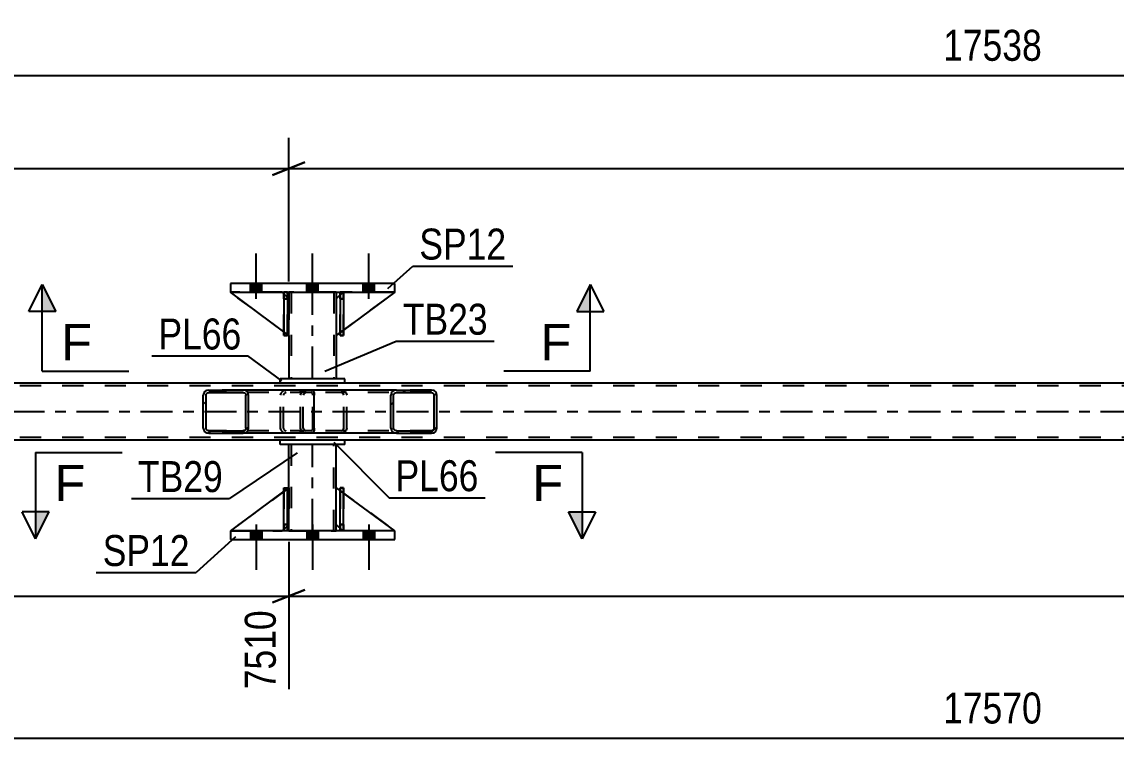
# Model space of a CAD drawing. Header units: millimetres. Extents: x 0 to 841, y 0 to 594.
# Drawn here: x 300.6 to 401.7, y 206.3 to 272.5 of the extents above; entities that cross this region are included whole.
import ezdxf

# ---------------------------------------------------------------- set-up
doc = ezdxf.new("R2010")
doc.units = ezdxf.units.MM
doc.linetypes.add('DXK_LINE_DOT2', pattern=[3.9198, 1.9599, -1.9599])
doc.linetypes.add('DXK_LINE_DOT3', pattern=[5.9187, 2.979, -0.9799, 0.9799, -0.9799])
doc.styles.add('Arial', font='ARIAL.TTF', dxfattribs={"height": 0.2})
doc.styles.add('Arial Narrow', font='ARIALN.TTF', dxfattribs={"height": 0.2})

# ---------------------------------------------------------------- blocks, each defined once
blk = doc.blocks.new('Part-247305070-4411 - 4372')
at = {"color": 7, "linetype": 'DXK_LINE_DOT2'}
for p, q in [((330.23, 247.52), (329.63, 246.92)), ((329.63, 243.52), (335.03, 247.52)), ((329.63, 246.92), (329.63, 243.52)), ((335.03, 247.52), (330.23, 247.52))]:
    blk.add_line(p, q, dxfattribs=at)
blk = doc.blocks.new('Part-247305070-4468 - 4372')
at = {"color": 7, "linetype": 'DXK_LINE_DOT2'}
for p, q in [((324.79, 246.92), (324.79, 247.52)), ((324.79, 247.52), (324.79, 247.52)), ((324.79, 247.52), (324.79, 243.52)), ((325.11, 247.52), (324.79, 247.52)), ((324.79, 243.52), (324.79, 246.92)), ((324.79, 246.92), (325.11, 246.92)), ((325.11, 246.92), (325.11, 247.52)), ((325.11, 243.52), (325.11, 247.52)), ((325.11, 246.92), (325.11, 243.52)), ((324.79, 243.52), (325.11, 243.52))]:
    blk.add_line(p, q, dxfattribs=at)
blk = doc.blocks.new('Part-247305070-4410 - 4372')
at = {"color": 2, "linetype": 'Continuous'}
for p, q in [((324.79, 243.85), (319.83, 247.52)), ((324.79, 247.37), (324.63, 247.52)), ((325.23, 246.92), (325.11, 247.05)), ((325.23, 246.92), (325.23, 246.92)), ((325.23, 243.52), (325.23, 246.92)), ((325.11, 243.61), (325.23, 243.52)), ((325.23, 243.52), (325.23, 243.52))]:
    blk.add_line(p, q, dxfattribs=at)
at = {"color": 7, "linetype": 'DXK_LINE_DOT2'}
for p, q in [((324.63, 247.52), (319.83, 247.52)), ((324.63, 247.52), (325.23, 246.92)), ((325.11, 247.05), (324.79, 247.37)), ((325.23, 246.92), (325.23, 243.52)), ((325.11, 243.61), (324.79, 243.85))]:
    blk.add_line(p, q, dxfattribs=at)
blk = doc.blocks.new('Part-247305070-4412 - 4372')
at = {"color": 2, "linetype": 'Continuous'}
for p, q in [((329.99, 247.27), (329.63, 246.92)), ((329.63, 246.92), (329.63, 243.52)), ((335.03, 247.52), (330.31, 244.02)), ((329.99, 243.78), (329.63, 243.52))]:
    blk.add_line(p, q, dxfattribs=at)
at = {"color": 7, "linetype": 'DXK_LINE_DOT2'}
for p, q in [((330.23, 247.52), (329.99, 247.27)), ((335.03, 247.52), (330.23, 247.52)), ((330.31, 244.02), (329.99, 243.78))]:
    blk.add_line(p, q, dxfattribs=at)
blk = doc.blocks.new('Part-247305070-4413 - 4372')
at = {"color": 7, "linetype": 'DXK_LINE_DOT2'}
for p, q in [((330.31, 229.44), (329.99, 229.44)), ((329.99, 226.04), (329.99, 229.44)), ((329.99, 229.44), (329.99, 225.44)), ((330.31, 229.44), (330.31, 226.04)), ((330.31, 225.44), (330.31, 229.44)), ((330.31, 226.04), (329.99, 226.04)), ((329.99, 225.44), (329.99, 226.04)), ((330.31, 226.04), (330.31, 225.44)), ((330.31, 225.44), (329.99, 225.44)), ((330.31, 225.44), (330.31, 225.44))]:
    blk.add_line(p, q, dxfattribs=at)
blk = doc.blocks.new('Part-247305070-4414 - 4372')
at = {"color": 7, "linetype": 'DXK_LINE_DOT2'}
for p, q in [((324.79, 229.44), (325.11, 229.44)), ((324.79, 226.04), (324.79, 229.44)), ((324.79, 229.44), (324.79, 225.44)), ((325.11, 229.44), (325.11, 226.04)), ((325.11, 225.44), (325.11, 229.35)), ((325.11, 226.04), (324.79, 226.04)), ((324.79, 225.44), (324.79, 226.04)), ((325.11, 226.04), (325.11, 225.44)), ((325.11, 225.44), (324.79, 225.44)), ((325.11, 225.44), (325.11, 225.44))]:
    blk.add_line(p, q, dxfattribs=at)
blk = doc.blocks.new('Part-247305070-4415 - 4372')
at = {"color": 2, "linetype": 'Continuous'}
for p, q in [((329.99, 225.44), (329.99, 229.44)), ((329.99, 229.44), (330.31, 229.44)), ((330.31, 225.44), (330.31, 229.44)), ((329.99, 225.44), (329.99, 225.44)), ((330.31, 225.44), (329.99, 225.44))]:
    blk.add_line(p, q, dxfattribs=at)
at = {"color": 7, "linetype": 'DXK_LINE_DOT2'}
for p, q in [((329.99, 229.44), (329.99, 226.04)), ((330.31, 226.04), (330.31, 229.44)), ((329.99, 226.04), (329.99, 225.44)), ((329.99, 226.04), (330.31, 226.04)), ((330.31, 225.44), (330.31, 226.04)), ((330.31, 225.44), (330.31, 225.44))]:
    blk.add_line(p, q, dxfattribs=at)
blk = doc.blocks.new('Part-247305070-4416 - 4372')
at = {"color": 2, "linetype": 'Continuous'}
for p, q in [((324.79, 225.44), (324.79, 229.44)), ((324.79, 229.44), (325.11, 229.44)), ((325.11, 225.44), (325.11, 229.44)), ((324.79, 225.44), (324.79, 225.44)), ((325.11, 225.44), (324.79, 225.44))]:
    blk.add_line(p, q, dxfattribs=at)
at = {"color": 7, "linetype": 'DXK_LINE_DOT2'}
for p, q in [((324.79, 229.44), (324.79, 226.04)), ((325.11, 226.04), (325.11, 229.44)), ((324.79, 226.04), (324.79, 225.44)), ((324.79, 226.04), (325.11, 226.04)), ((325.11, 225.44), (325.11, 226.04)), ((325.11, 225.44), (325.11, 225.44))]:
    blk.add_line(p, q, dxfattribs=at)
blk = doc.blocks.new('Part-247305070-4417 - 4372')
at = {"color": 7, "linetype": 'DXK_LINE_DOT2'}
for p, q in [((325.23, 229.44), (319.83, 225.44)), ((325.23, 226.04), (325.23, 229.44)), ((325.23, 229.44), (325.23, 226.04)), ((324.63, 225.44), (325.23, 226.04)), ((325.23, 226.04), (324.63, 225.44)), ((325.23, 226.04), (325.23, 226.04)), ((319.83, 225.44), (324.63, 225.44))]:
    blk.add_line(p, q, dxfattribs=at)
blk = doc.blocks.new('Part-247305070-4418 - 4372')
at = {"color": 2, "linetype": 'Continuous'}
for p, q in [((324.79, 229.11), (319.83, 225.44)), ((325.23, 229.44), (325.11, 229.35)), ((325.23, 226.04), (325.23, 229.44)), ((325.23, 226.04), (325.11, 225.91)), ((325.23, 226.04), (325.23, 226.04)), ((324.79, 225.59), (324.63, 225.44))]:
    blk.add_line(p, q, dxfattribs=at)
at = {"color": 7, "linetype": 'DXK_LINE_DOT2'}
for p, q in [((325.11, 229.35), (324.79, 229.11)), ((325.23, 226.04), (325.23, 229.44)), ((325.23, 226.04), (324.63, 225.44)), ((325.11, 225.91), (324.79, 225.59)), ((319.83, 225.44), (324.63, 225.44))]:
    blk.add_line(p, q, dxfattribs=at)
blk = doc.blocks.new('Part-247305070-4419 - 4372')
at = {"color": 7, "linetype": 'DXK_LINE_DOT2'}
for p, q in [((329.63, 226.04), (329.63, 229.44)), ((329.63, 229.44), (335.03, 225.44)), ((330.23, 225.44), (329.63, 226.04)), ((335.03, 225.44), (330.23, 225.44))]:
    blk.add_line(p, q, dxfattribs=at)
blk = doc.blocks.new('Part-247305070-4420 - 4372')
at = {"color": 2, "linetype": 'Continuous'}
for p, q in [((329.63, 226.04), (329.63, 229.44)), ((329.99, 229.18), (329.63, 229.44)), ((335.03, 225.44), (330.31, 228.94)), ((329.99, 225.69), (329.63, 226.04))]:
    blk.add_line(p, q, dxfattribs=at)
at = {"color": 7, "linetype": 'DXK_LINE_DOT2'}
for p, q in [((330.31, 228.94), (329.99, 229.18)), ((330.23, 225.44), (329.99, 225.69)), ((335.03, 225.44), (330.23, 225.44)), ((335.03, 225.44), (335.03, 225.44)), ((335.03, 225.44), (335.03, 225.44))]:
    blk.add_line(p, q, dxfattribs=at)
blk = doc.blocks.new('Part-247305070-4432 - 4372')
at = {"color": 2, "linetype": 'Continuous'}
for p, q in [((330.43, 239.52), (324.43, 239.52)), ((324.43, 239.12), (324.43, 239.52)), ((330.43, 239.12), (324.43, 239.12)), ((330.43, 239.12), (330.43, 239.52))]:
    blk.add_line(p, q, dxfattribs=at)
blk = doc.blocks.new('Part-247305070-4437 - 4372')
at = {"color": 2, "linetype": 'Continuous'}
for p, q in [((330.43, 233.84), (324.43, 233.84)), ((324.43, 233.44), (324.43, 233.84)), ((330.43, 233.44), (330.43, 233.84)), ((330.43, 233.44), (324.43, 233.44))]:
    blk.add_line(p, q, dxfattribs=at)
blk = doc.blocks.new('Part-247305070-4442 - 4372')
at = {"color": 2, "linetype": 'Continuous'}
for p, q in [((325.23, 229.44), (325.23, 233.44)), ((329.63, 229.44), (329.63, 233.44)), ((325.23, 225.44), (325.23, 226.04)), ((329.63, 225.44), (329.63, 226.04))]:
    blk.add_line(p, q, dxfattribs=at)
at = {"color": 7, "linetype": 'DXK_LINE_DOT2'}
for p, q in [((329.63, 233.44), (325.23, 233.44)), ((325.47, 233.44), (325.47, 225.44)), ((329.39, 225.44), (329.39, 233.44)), ((325.23, 226.04), (325.23, 229.44)), ((329.63, 226.04), (329.63, 229.44)), ((325.23, 225.44), (329.63, 225.44))]:
    blk.add_line(p, q, dxfattribs=at)
at = {"color": 7, "linetype": 'DXK_LINE_DOT3'}
blk.add_line((327.43, 225.44), (327.43, 233.44), dxfattribs=at)
blk = doc.blocks.new('Part-247305070-4447 - 4372')
at = {"color": 2, "linetype": 'Continuous'}
for p, q in [((335.03, 248.32), (319.83, 248.32)), ((319.83, 248.32), (319.83, 247.52)), ((335.03, 247.52), (335.03, 248.32)), ((319.83, 247.52), (335.03, 247.52))]:
    blk.add_line(p, q, dxfattribs=at)
blk = doc.blocks.new('Part-247305070-4466 - 4372')
at = {"color": 2, "linetype": 'Continuous'}
for p, q in [((319.83, 225.44), (319.83, 224.64)), ((335.03, 225.44), (319.83, 225.44)), ((335.03, 224.64), (335.03, 225.44)), ((319.83, 224.64), (335.03, 224.64))]:
    blk.add_line(p, q, dxfattribs=at)
blk = doc.blocks.new('Part-247305070-4467 - 4372')
at = {"color": 7, "linetype": 'DXK_LINE_DOT2'}
for p, q in [((329.99, 246.92), (329.99, 247.52)), ((329.99, 247.52), (329.99, 247.52)), ((329.99, 247.52), (329.99, 243.52)), ((330.31, 247.52), (329.99, 247.52)), ((329.99, 243.52), (329.99, 246.92)), ((329.99, 246.92), (330.31, 246.92)), ((330.31, 246.92), (330.31, 247.52)), ((330.31, 243.52), (330.31, 247.52)), ((330.31, 246.92), (330.31, 243.52)), ((329.99, 243.52), (330.31, 243.52))]:
    blk.add_line(p, q, dxfattribs=at)
blk = doc.blocks.new('Part-247305070-4469 - 4372')
at = {"color": 2, "linetype": 'Continuous'}
for p, q in [((330.31, 247.52), (329.99, 247.52)), ((329.99, 247.52), (329.99, 243.52)), ((330.31, 247.52), (330.31, 247.52)), ((330.31, 247.52), (330.31, 243.52)), ((330.31, 243.52), (329.99, 243.52))]:
    blk.add_line(p, q, dxfattribs=at)
at = {"color": 7, "linetype": 'DXK_LINE_DOT2'}
for p, q in [((329.99, 246.92), (329.99, 247.52)), ((330.31, 246.92), (329.99, 246.92)), ((329.99, 246.92), (329.99, 243.52)), ((330.31, 246.92), (330.31, 247.52)), ((330.31, 247.52), (330.31, 247.52)), ((330.31, 243.52), (330.31, 246.92))]:
    blk.add_line(p, q, dxfattribs=at)
blk = doc.blocks.new('Part-247305070-4470 - 4372')
at = {"color": 2, "linetype": 'Continuous'}
for p, q in [((325.11, 247.52), (324.79, 247.52)), ((324.79, 247.52), (324.79, 243.52)), ((325.11, 247.52), (325.11, 247.52)), ((325.11, 247.52), (325.11, 243.52)), ((325.11, 243.52), (324.79, 243.52))]:
    blk.add_line(p, q, dxfattribs=at)
at = {"color": 7, "linetype": 'DXK_LINE_DOT2'}
for p, q in [((324.79, 246.92), (324.79, 247.52)), ((325.11, 246.92), (324.79, 246.92)), ((324.79, 246.92), (324.79, 243.52)), ((325.11, 246.92), (325.11, 247.52)), ((325.11, 247.52), (325.11, 247.52)), ((325.11, 243.52), (325.11, 246.92))]:
    blk.add_line(p, q, dxfattribs=at)
blk = doc.blocks.new('Part-247305070-4471 - 4372')
at = {"color": 7, "linetype": 'DXK_LINE_DOT2'}
for p, q in [((325.23, 243.52), (319.83, 247.52)), ((319.83, 247.52), (324.63, 247.52)), ((324.63, 247.52), (325.23, 246.92)), ((325.23, 246.92), (324.63, 247.52)), ((325.23, 246.92), (325.23, 243.52)), ((325.23, 246.92), (325.23, 246.92)), ((325.23, 246.92), (325.23, 243.52))]:
    blk.add_line(p, q, dxfattribs=at)
blk = doc.blocks.new('Part-247305070-4491 - 4372')
at = {"color": 2, "linetype": 'Continuous'}
for p, q in [((325.23, 247.52), (325.23, 246.92)), ((329.63, 247.52), (329.63, 246.92)), ((325.23, 243.52), (325.23, 239.52)), ((329.63, 243.52), (329.63, 239.52))]:
    blk.add_line(p, q, dxfattribs=at)
at = {"color": 7, "linetype": 'DXK_LINE_DOT2'}
for p, q in [((329.63, 247.52), (325.23, 247.52)), ((325.23, 246.92), (325.23, 243.52)), ((325.47, 247.52), (325.47, 239.52)), ((329.39, 247.52), (329.39, 239.52)), ((329.63, 246.92), (329.63, 243.52)), ((329.63, 239.52), (325.23, 239.52))]:
    blk.add_line(p, q, dxfattribs=at)
at = {"color": 7, "linetype": 'DXK_LINE_DOT3'}
blk.add_line((327.43, 239.52), (327.43, 247.52), dxfattribs=at)
blk = doc.blocks.new('Part-247305070-4533 - 4372')
at = {"linetype": 'Continuous'}
h = blk.add_hatch(dxfattribs=at)
h.set_pattern_fill('', scale=0.7, style=0, pattern_type=0)
h.set_pattern_definition([(45, (321.4851, 238.1837), (-1.57154, 1.57154), [])])
h.paths.add_polyline_path([(321.52, 238), (321.49, 238.18), (321.38, 238.34), (321.21, 238.44), (321.02, 238.48), (317.84, 238.48), (317.64, 238.44), (317.48, 238.34), (317.37, 238.18), (317.33, 238), (317.33, 234.96), (317.37, 234.78), (317.48, 234.62), (317.64, 234.52), (317.84, 234.48), (321.02, 234.48), (321.21, 234.52), (321.38, 234.62), (321.49, 234.78), (321.52, 234.96)])
h.paths.add_polyline_path([(321.25, 234.87), (321.2, 234.79), (321.12, 234.74), (321.02, 234.72), (317.84, 234.72), (317.74, 234.74), (317.66, 234.79), (317.6, 234.87), (317.58, 234.96), (317.58, 238), (317.6, 238.09), (317.66, 238.17), (317.74, 238.22), (317.84, 238.24), (321.02, 238.24), (321.12, 238.22), (321.2, 238.17), (321.25, 238.09), (321.27, 238), (321.27, 234.96)])
at = {"color": 2, "linetype": 'Continuous'}
for p, q in [((317.37, 238.18), (317.33, 238)), ((317.33, 234.96), (317.33, 238)), ((317.58, 238), (317.6, 238.09)), ((317.58, 234.96), (317.58, 238)), ((317.6, 238.09), (317.66, 238.17)), ((317.84, 238.48), (317.64, 238.44)), ((317.66, 238.17), (317.74, 238.22)), ((317.74, 238.22), (317.84, 238.24)), ((317.84, 238.48), (321.02, 238.48)), ((317.84, 238.24), (321.02, 238.24)), ((327.32, 238.48), (321.02, 238.48)), ((321.21, 238.44), (321.02, 238.48)), ((321.02, 238.24), (321.12, 238.22)), ((321.12, 238.22), (321.2, 238.17)), ((321.2, 238.17), (321.25, 238.09)), ((321.25, 238.09), (321.27, 238)), ((321.27, 234.96), (321.27, 238)), ((321.52, 238), (321.49, 238.18)), ((321.52, 234.96), (321.52, 238)), ((327.32, 238.48), (327.42, 238.44)), ((327.42, 238.44), (327.51, 238.34)), ((327.51, 238.34), (327.57, 238.18)), ((327.57, 238.18), (327.59, 238)), ((327.59, 234.96), (327.59, 238)), ((317.33, 234.96), (317.37, 234.78)), ((317.6, 234.87), (317.58, 234.96)), ((317.66, 234.79), (317.6, 234.87)), ((317.74, 234.74), (317.66, 234.79)), ((321.2, 234.79), (321.12, 234.74)), ((321.25, 234.87), (321.2, 234.79)), ((321.27, 234.96), (321.25, 234.87)), ((321.49, 234.78), (321.52, 234.96)), ((327.57, 234.78), (327.51, 234.62)), ((327.59, 234.96), (327.57, 234.78)), ((317.64, 234.52), (317.84, 234.48)), ((317.84, 234.72), (317.74, 234.74)), ((317.84, 234.72), (321.02, 234.72)), ((317.84, 234.48), (321.02, 234.48)), ((321.12, 234.74), (321.02, 234.72)), ((321.02, 234.48), (321.21, 234.52)), ((327.32, 234.48), (321.02, 234.48)), ((327.42, 234.52), (327.32, 234.48)), ((327.51, 234.62), (327.42, 234.52))]:
    blk.add_line(p, q, dxfattribs=at)
at = {"color": 7, "linetype": 'DXK_LINE_DOT2'}
for p, q in [((321.02, 238.48), (317.84, 238.48)), ((327.32, 238.24), (317.84, 238.24)), ((324.48, 238), (324.52, 238.18)), ((324.48, 234.96), (324.48, 238)), ((324.75, 238.09), (324.74, 238)), ((324.74, 234.96), (324.74, 238)), ((324.81, 238.17), (324.75, 238.09)), ((324.79, 238.44), (324.99, 238.48)), ((324.89, 238.22), (324.81, 238.17)), ((324.99, 238.24), (324.89, 238.22)), ((326.33, 238.24), (326.33, 238.48)), ((327.37, 238.22), (327.32, 238.24)), ((327.42, 238.17), (327.37, 238.22)), ((327.45, 238.09), (327.42, 238.17)), ((327.46, 238), (327.45, 238.09)), ((327.46, 234.96), (327.46, 238)), ((324.52, 234.78), (324.48, 234.96)), ((324.74, 234.96), (324.75, 234.87)), ((324.75, 234.87), (324.81, 234.79)), ((324.81, 234.79), (324.83, 234.78)), ((324.83, 234.78), (324.89, 234.74)), ((327.37, 234.74), (327.42, 234.79)), ((327.42, 234.79), (327.45, 234.87)), ((327.45, 234.87), (327.46, 234.96)), ((327.32, 234.72), (317.84, 234.72)), ((321.02, 234.48), (317.84, 234.48)), ((324.99, 234.48), (324.79, 234.52)), ((324.89, 234.74), (324.99, 234.72)), ((326.33, 234.48), (326.33, 234.72)), ((327.32, 234.72), (327.37, 234.74))]:
    blk.add_line(p, q, dxfattribs=at)
at = {"color": 2, "linetype": 'Continuous'}
for centre, start, end in [((317.82, 237.98), 111.1941, 156.1506), ((321.04, 237.98), 23.8494, 68.8059), ((317.82, 234.98), 203.8494, 248.8059), ((321.04, 234.98), 291.1941, 336.1506)]:
    blk.add_arc(centre, 0.492, start, end, dxfattribs=at)
at = {"color": 7, "linetype": 'DXK_LINE_DOT2'}
for centre, start, end in [((324.97, 237.98), 111.1941, 156.1506), ((324.97, 234.98), 203.8494, 248.8059)]:
    blk.add_arc(centre, 0.492, start, end, dxfattribs=at)
blk = doc.blocks.new('Part-247305070-4534 - 4372')
at = {"linetype": 'Continuous'}
h = blk.add_hatch(dxfattribs=at)
h.set_pattern_fill('', scale=0.7, style=0, pattern_type=0)
h.set_pattern_definition([(45, (338.8958, 238.1837), (-1.57154, 1.57154), [])])
h.paths.add_polyline_path([(338.93, 238), (338.9, 238.18), (338.79, 238.34), (338.62, 238.44), (338.42, 238.48), (335.19, 238.48), (334.99, 238.44), (334.83, 238.34), (334.72, 238.18), (334.68, 238), (334.68, 234.96), (334.72, 234.78), (334.83, 234.62), (334.99, 234.52), (335.19, 234.48), (338.42, 234.48), (338.62, 234.52), (338.79, 234.62), (338.9, 234.78), (338.93, 234.96)])
h.paths.add_polyline_path([(338.66, 234.87), (338.6, 234.79), (338.52, 234.74), (338.42, 234.72), (335.19, 234.72), (335.09, 234.74), (335.01, 234.79), (334.95, 234.87), (334.93, 234.96), (334.93, 238), (334.95, 238.09), (335.01, 238.17), (335.09, 238.22), (335.19, 238.24), (338.42, 238.24), (338.52, 238.22), (338.6, 238.17), (338.66, 238.09), (338.68, 238), (338.68, 234.96)])
at = {"color": 7, "linetype": 'DXK_LINE_DOT2'}
for p, q in [((326.33, 238), (326.37, 238.18)), ((326.33, 234.96), (326.33, 238)), ((326.6, 238.09), (326.58, 238)), ((326.58, 234.96), (326.58, 238)), ((326.66, 238.17), (326.6, 238.09)), ((326.64, 238.44), (326.84, 238.48)), ((326.74, 238.22), (326.66, 238.17)), ((326.84, 238.24), (326.74, 238.22)), ((327.32, 238.48), (326.84, 238.48)), ((338.42, 238.24), (326.84, 238.24)), ((330.07, 238.48), (330.27, 238.44)), ((330.17, 238.22), (330.07, 238.24)), ((330.26, 238.17), (330.17, 238.22)), ((330.31, 238.09), (330.26, 238.17)), ((330.33, 238), (330.31, 238.09)), ((330.33, 234.96), (330.33, 238)), ((330.55, 238.18), (330.59, 238)), ((330.59, 234.96), (330.59, 238)), ((338.42, 238.48), (335.19, 238.48)), ((326.37, 234.78), (326.33, 234.96)), ((326.58, 234.96), (326.6, 234.87)), ((326.6, 234.87), (326.66, 234.79)), ((326.66, 234.79), (326.74, 234.74)), ((330.17, 234.74), (330.26, 234.79)), ((330.26, 234.79), (330.31, 234.87)), ((330.31, 234.87), (330.33, 234.96)), ((330.59, 234.96), (330.55, 234.78)), ((326.84, 234.48), (326.64, 234.52)), ((326.74, 234.74), (326.84, 234.72)), ((338.42, 234.72), (326.84, 234.72)), ((327.32, 234.48), (326.84, 234.48)), ((330.07, 234.72), (330.17, 234.74)), ((330.27, 234.52), (330.07, 234.48)), ((338.42, 234.48), (335.19, 234.48))]:
    blk.add_line(p, q, dxfattribs=at)
at = {"color": 2, "linetype": 'Continuous'}
for p, q in [((335.19, 238.48), (327.32, 238.48)), ((334.72, 238.18), (334.68, 238)), ((334.68, 234.96), (334.68, 238)), ((334.93, 238), (334.95, 238.09)), ((334.93, 234.96), (334.93, 238)), ((334.95, 238.09), (335.01, 238.17)), ((335.19, 238.48), (334.99, 238.44)), ((335.01, 238.17), (335.09, 238.22)), ((335.09, 238.22), (335.19, 238.24)), ((335.19, 238.48), (338.42, 238.48)), ((335.19, 238.24), (338.42, 238.24)), ((338.62, 238.44), (338.42, 238.48)), ((338.42, 238.24), (338.52, 238.22)), ((338.52, 238.22), (338.6, 238.17)), ((338.6, 238.17), (338.66, 238.09)), ((338.66, 238.09), (338.68, 238)), ((338.68, 234.96), (338.68, 238)), ((338.93, 238), (338.9, 238.18)), ((338.93, 234.96), (338.93, 238)), ((334.68, 234.96), (334.72, 234.78)), ((334.95, 234.87), (334.93, 234.96)), ((335.01, 234.79), (334.95, 234.87)), ((335.09, 234.74), (335.01, 234.79)), ((338.6, 234.79), (338.52, 234.74)), ((338.66, 234.87), (338.6, 234.79)), ((338.68, 234.96), (338.66, 234.87)), ((338.9, 234.78), (338.93, 234.96)), ((335.19, 234.48), (327.32, 234.48)), ((334.99, 234.52), (335.19, 234.48)), ((335.19, 234.72), (335.09, 234.74)), ((335.19, 234.72), (338.42, 234.72)), ((335.19, 234.48), (338.42, 234.48)), ((338.52, 234.74), (338.42, 234.72)), ((338.42, 234.48), (338.62, 234.52))]:
    blk.add_line(p, q, dxfattribs=at)
at = {"color": 7, "linetype": 'DXK_LINE_DOT2'}
for centre, start, end in [((326.82, 237.98), 110.7583, 155.68), ((330.09, 237.98), 24.32, 69.2417), ((326.82, 234.98), 204.32, 249.2417), ((330.09, 234.98), 290.7583, 335.68)]:
    blk.add_arc(centre, 0.496, start, end, dxfattribs=at)
at = {"color": 2, "linetype": 'Continuous'}
for centre, start, end in [((335.17, 237.98), 110.7583, 155.68), ((338.44, 237.98), 24.32, 69.2417), ((335.17, 234.98), 204.32, 249.2417), ((338.44, 234.98), 290.7583, 335.68)]:
    blk.add_arc(centre, 0.496, start, end, dxfattribs=at)
blk = doc.blocks.new('Part-247305070-4592 - 4372')
at = {"color": 7, "linetype": 'DXK_LINE_DOT2'}
for p, q in [((725.67, 238.88), (62.93, 238.88)), ((330.43, 239.12), (324.43, 239.12)), ((725.67, 234.08), (62.93, 234.08)), ((330.43, 233.84), (324.43, 233.84))]:
    blk.add_line(p, q, dxfattribs=at)
at = {"color": 2, "linetype": 'Continuous'}
for p, q in [((324.43, 239.12), (160.17, 239.12)), ((579.85, 239.12), (330.43, 239.12)), ((324.43, 233.84), (160.17, 233.84)), ((579.85, 233.84), (330.43, 233.84))]:
    blk.add_line(p, q, dxfattribs=at)
at = {"color": 7, "linetype": 'DXK_LINE_DOT3'}
blk.add_line((62.93, 236.48), (725.33, 236.48), dxfattribs=at)
blk = doc.blocks.new('Bolt-247305070-4600 - 4372')
at = {"linetype": 'Continuous'}
for points in [[(322.75, 225.44), (321.71, 225.44), (321.71, 224.64), (322.75, 224.64)], [(322.75, 225.44), (321.71, 225.44), (321.71, 224.64), (322.75, 224.64)], [(322.75, 225.44), (321.71, 225.44), (321.71, 224.64), (322.75, 224.64)], [(327.95, 225.44), (326.91, 225.44), (326.91, 224.64), (327.95, 224.64)], [(327.95, 225.44), (326.91, 225.44), (326.91, 224.64), (327.95, 224.64)], [(333.15, 225.44), (332.11, 225.44), (332.11, 224.64), (333.15, 224.64)], [(333.15, 225.44), (332.11, 225.44), (332.11, 224.64), (333.15, 224.64)], [(333.15, 225.44), (332.11, 225.44), (332.11, 224.64), (333.15, 224.64)]]:
    blk.add_hatch(color=1, dxfattribs=at).paths.add_polyline_path(points)
at = {"color": 1, "linetype": 'Continuous'}
for p, q in [((322.23, 226.04), (322.23, 221.84)), ((322.23, 226.04), (322.23, 221.84)), ((322.23, 226.04), (322.23, 221.84)), ((327.43, 226.04), (327.43, 221.84)), ((327.43, 226.04), (327.43, 221.84)), ((332.63, 226.04), (332.63, 221.84)), ((332.63, 226.04), (332.63, 221.84)), ((332.63, 226.04), (332.63, 221.84)), ((321.71, 225.44), (321.71, 224.64)), ((321.71, 225.44), (321.71, 224.64)), ((321.71, 225.44), (321.71, 224.64)), ((322.75, 225.44), (322.75, 224.64)), ((322.75, 225.44), (322.75, 224.64)), ((322.75, 225.44), (322.75, 224.64)), ((326.91, 225.44), (326.91, 224.64)), ((326.91, 225.44), (326.91, 224.64)), ((327.95, 225.44), (327.95, 224.64)), ((327.95, 225.44), (327.95, 224.64)), ((332.11, 225.44), (332.11, 224.64)), ((332.11, 225.44), (332.11, 224.64)), ((332.11, 225.44), (332.11, 224.64)), ((333.15, 225.44), (333.15, 224.64)), ((333.15, 225.44), (333.15, 224.64)), ((333.15, 225.44), (333.15, 224.64))]:
    blk.add_line(p, q, dxfattribs=at)
blk = doc.blocks.new('Bolt-247305070-4601 - 4372')
at = {"linetype": 'Continuous'}
for points in [[(321.71, 247.52), (322.75, 247.52), (322.75, 248.32), (321.71, 248.32)], [(321.71, 247.52), (322.75, 247.52), (322.75, 248.32), (321.71, 248.32)], [(321.71, 247.52), (322.75, 247.52), (322.75, 248.32), (321.71, 248.32)], [(326.91, 247.52), (327.95, 247.52), (327.95, 248.32), (326.91, 248.32)], [(326.91, 247.52), (327.95, 247.52), (327.95, 248.32), (326.91, 248.32)], [(332.11, 247.52), (333.15, 247.52), (333.15, 248.32), (332.11, 248.32)], [(332.11, 247.52), (333.15, 247.52), (333.15, 248.32), (332.11, 248.32)], [(332.11, 247.52), (333.15, 247.52), (333.15, 248.32), (332.11, 248.32)]]:
    blk.add_hatch(color=1, dxfattribs=at).paths.add_polyline_path(points)
at = {"color": 1, "linetype": 'Continuous'}
for p, q in [((322.23, 246.92), (322.23, 251.12)), ((322.23, 246.92), (322.23, 251.12)), ((322.23, 246.92), (322.23, 251.12)), ((327.43, 246.92), (327.43, 251.12)), ((327.43, 246.92), (327.43, 251.12)), ((332.63, 246.92), (332.63, 251.12)), ((332.63, 246.92), (332.63, 251.12)), ((332.63, 246.92), (332.63, 251.12)), ((321.71, 247.52), (321.71, 248.32)), ((321.71, 247.52), (321.71, 248.32)), ((321.71, 247.52), (321.71, 248.32)), ((322.75, 247.52), (322.75, 248.32)), ((322.75, 247.52), (322.75, 248.32)), ((322.75, 247.52), (322.75, 248.32)), ((326.91, 247.52), (326.91, 248.32)), ((326.91, 247.52), (326.91, 248.32)), ((327.95, 247.52), (327.95, 248.32)), ((327.95, 247.52), (327.95, 248.32)), ((332.11, 247.52), (332.11, 248.32)), ((332.11, 247.52), (332.11, 248.32)), ((332.11, 247.52), (332.11, 248.32)), ((333.15, 247.52), (333.15, 248.32)), ((333.15, 247.52), (333.15, 248.32)), ((333.15, 247.52), (333.15, 248.32))]:
    blk.add_line(p, q, dxfattribs=at)
blk = doc.blocks.new('StraightDimension-247305070-4713 - 4372')
at = {"color": 7, "linetype": 'Continuous'}
blk.add_line((53.67, 206.28), (726.97, 206.28), dxfattribs=at)
at = {"color": 0}
blk.add_wipeout([(395.49, 207.03), (395.49, 211.23), (385.15, 211.23), (385.15, 207.03)], dxfattribs=at)
at = {"color": 3, "style": 'Arial Narrow'}
blk.add_text('17570', height=2.863, dxfattribs=at).set_placement((385.75, 207.63))
blk = doc.blocks.new('StraightDimension-247305070-15770 - 4372')
at = {"color": 7, "linetype": 'Continuous'}
for p, q in [((325.23, 248.52), (325.23, 261.82)), ((326.73, 259.57), (323.73, 258.37)), ((325.23, 258.97), (580.65, 258.97))]:
    blk.add_line(p, q, dxfattribs=at)
blk = doc.blocks.new('StraightDimension-247305070-15771 - 4372')
at = {"color": 7, "linetype": 'Continuous'}
for p, q in [((325.23, 248.52), (325.23, 261.82)), ((323.73, 258.37), (326.73, 259.57)), ((154.97, 258.97), (325.23, 258.97))]:
    blk.add_line(p, q, dxfattribs=at)
blk = doc.blocks.new('StraightDimension-247305070-15798 - 4372')
at = {"color": 7, "linetype": 'Continuous'}
for p, q in [((325.23, 224.44), (325.23, 210.8)), ((326.73, 220.01), (323.73, 218.81)), ((325.23, 219.41), (580.65, 219.41))]:
    blk.add_line(p, q, dxfattribs=at)
blk = doc.blocks.new('StraightDimension-247305070-15799 - 4372')
at = {"color": 7, "linetype": 'Continuous'}
for p, q in [((325.23, 224.44), (325.23, 210.8)), ((323.73, 218.81), (326.73, 220.01)), ((154.97, 219.41), (325.23, 219.41))]:
    blk.add_line(p, q, dxfattribs=at)
at = {"color": 0, "linetype": 'Continuous'}
blk.add_wipeout([(324.63, 218.71), (320.43, 218.71), (320.43, 210.2), (324.63, 210.2)], dxfattribs=at)
at = {"color": 3, "linetype": 'Continuous', "style": 'Arial Narrow'}
blk.add_text('7510', height=2.863, rotation=90.0002, dxfattribs=at).set_placement((324.03, 210.8))
blk = doc.blocks.new('StraightDimension-247305070-20275 - 4372')
at = {"color": 7, "linetype": 'Continuous'}
blk.add_line((54.31, 267.59), (726.34, 267.59), dxfattribs=at)
at = {"color": 0}
blk.add_wipeout([(395.49, 268.34), (395.49, 272.54), (385.15, 272.54), (385.15, 268.34)], dxfattribs=at)
at = {"color": 3, "style": 'Arial Narrow'}
blk.add_text('17538', height=2.863, dxfattribs=at).set_placement((385.75, 268.94))
blk = doc.blocks.new('Mark-247305070-4428 - 4372')
at = {"color": 30, "linetype": 'Continuous'}
for p in [(312.58, 241.63), (324.6, 239.33)]:
    blk.add_line(p, (321.45, 241.63), dxfattribs=at)
at = {"color": 0}
blk.add_wipeout([(320.85, 242.23), (320.85, 245.23), (313.18, 245.23), (313.18, 242.23)], dxfattribs=at)
blk.add_wipeout([(320.85, 242.23), (320.85, 245.23), (313.18, 245.23), (313.18, 242.23)], dxfattribs=at)
at = {"color": 3, "style": 'Arial Narrow'}
blk.add_text('PL66', height=2.863, dxfattribs=at).set_placement((313.18, 242.23))
blk = doc.blocks.new('Mark-247305070-4433 - 4372')
at = {"color": 30, "linetype": 'Continuous'}
for p, q in [((329.4, 233.67), (334.51, 228.52)), ((334.51, 228.52), (343.39, 228.52))]:
    blk.add_line(p, q, dxfattribs=at)
at = {"color": 0}
blk.add_wipeout([(342.79, 229.12), (342.79, 232.12), (335.11, 232.12), (335.11, 229.12)], dxfattribs=at)
blk.add_wipeout([(342.79, 229.12), (342.79, 232.12), (335.11, 232.12), (335.11, 229.12)], dxfattribs=at)
at = {"color": 3, "style": 'Arial Narrow'}
blk.add_text('PL66', height=2.863, dxfattribs=at).set_placement((335.11, 229.12))
blk = doc.blocks.new('Mark-247305070-4438 - 4372')
at = {"color": 30, "linetype": 'Continuous'}
for p in [(326, 232.66), (310.69, 228.44)]:
    blk.add_line(p, (319.74, 228.44), dxfattribs=at)
at = {"color": 0}
blk.add_wipeout([(319.14, 229.04), (319.14, 232.04), (311.29, 232.04), (311.29, 229.04)], dxfattribs=at)
blk.add_wipeout([(319.14, 229.04), (319.14, 232.04), (311.29, 232.04), (311.29, 229.04)], dxfattribs=at)
at = {"color": 3, "style": 'Arial Narrow'}
blk.add_text('TB29', height=2.863, dxfattribs=at).set_placement((311.29, 229.04))
blk = doc.blocks.new('Mark-247305070-4443 - 4372')
at = {"color": 30, "linetype": 'Continuous'}
for p, q in [((334.38, 247.88), (336.71, 249.95)), ((336.71, 249.95), (345.94, 249.95))]:
    blk.add_line(p, q, dxfattribs=at)
at = {"color": 0}
blk.add_wipeout([(345.34, 250.55), (345.34, 253.55), (337.31, 253.55), (337.31, 250.55)], dxfattribs=at)
blk.add_wipeout([(345.34, 250.55), (345.34, 253.55), (337.31, 253.55), (337.31, 250.55)], dxfattribs=at)
at = {"color": 3, "style": 'Arial Narrow'}
blk.add_text('SP12', height=2.863, dxfattribs=at).set_placement((337.31, 250.55))
blk = doc.blocks.new('Mark-247305070-4462 - 4372')
at = {"color": 30, "linetype": 'Continuous'}
for p in [(320.3, 224.89), (307.43, 221.6)]:
    blk.add_line(p, (316.67, 221.6), dxfattribs=at)
at = {"color": 0}
blk.add_wipeout([(316.07, 222.2), (316.07, 225.2), (308.03, 225.2), (308.03, 222.2)], dxfattribs=at)
blk.add_wipeout([(316.07, 222.2), (316.07, 225.2), (308.03, 225.2), (308.03, 222.2)], dxfattribs=at)
at = {"color": 3, "style": 'Arial Narrow'}
blk.add_text('SP12', height=2.863, dxfattribs=at).set_placement((308.03, 222.2))
blk = doc.blocks.new('Mark-247305070-4487 - 4372')
at = {"color": 30, "linetype": 'Continuous'}
for p, q in [((328.56, 240.21), (335.18, 243)), ((335.18, 243), (344.23, 243))]:
    blk.add_line(p, q, dxfattribs=at)
at = {"color": 0}
blk.add_wipeout([(343.63, 243.6), (343.63, 246.6), (335.78, 246.6), (335.78, 243.6)], dxfattribs=at)
blk.add_wipeout([(343.63, 243.6), (343.63, 246.6), (335.78, 246.6), (335.78, 243.6)], dxfattribs=at)
at = {"color": 3, "style": 'Arial Narrow'}
blk.add_text('TB23', height=2.863, dxfattribs=at).set_placement((335.78, 243.6))
blk = doc.blocks.new('SectionMark-247305070-4740 - 4372')
at = {"linetype": 'Continuous'}
for points in [[(301.82, 227.2), (303.07, 227.2), (301.82, 224.7)], [(351.11, 227.2), (352.36, 227.2), (352.36, 224.7)]]:
    blk.add_hatch(color=6, dxfattribs=at).paths.add_polyline_path(points)
at = {"color": 6, "linetype": 'Continuous'}
for p, q in [((301.82, 232.7), (309.82, 232.7)), ((301.82, 232.7), (301.82, 224.7)), ((352.36, 232.7), (344.36, 232.7)), ((352.36, 232.7), (352.36, 224.7)), ((301.82, 224.7), (300.57, 227.2)), ((303.07, 227.2), (300.57, 227.2)), ((301.82, 224.7), (303.07, 227.2)), ((351.11, 227.2), (353.61, 227.2)), ((352.36, 224.7), (351.11, 227.2)), ((353.61, 227.2), (352.36, 224.7))]:
    blk.add_line(p, q, dxfattribs=at)
at = {"color": 0, "linetype": 'Continuous'}
for points in [[(306.42, 228.2), (306.42, 231.7), (303.57, 231.7), (303.57, 228.2)], [(350.61, 228.2), (350.61, 231.7), (347.76, 231.7), (347.76, 228.2)]]:
    blk.add_wipeout(points, dxfattribs=at)
at = {"color": 3, "linetype": 'Continuous', "style": 'Arial'}
for p in [(303.57, 228.2), (347.76, 228.2)]:
    blk.add_text('F', height=3.34, dxfattribs=at).set_placement(p)
blk = doc.blocks.new('SectionMark-247305070-4744 - 4372')
at = {"linetype": 'Continuous'}
for points in [[(303.69, 245.74), (302.44, 245.74), (302.44, 248.24)], [(353.12, 245.74), (351.87, 245.74), (353.12, 248.24)]]:
    blk.add_hatch(color=6, dxfattribs=at).paths.add_polyline_path(points)
at = {"color": 6, "linetype": 'Continuous'}
for p, q in [((301.19, 245.74), (302.44, 248.24)), ((302.44, 240.24), (302.44, 248.24)), ((302.44, 248.24), (303.69, 245.74)), ((353.12, 248.24), (351.87, 245.74)), ((353.12, 240.24), (353.12, 248.24)), ((353.12, 248.24), (354.37, 245.74)), ((303.69, 245.74), (301.19, 245.74)), ((351.87, 245.74), (354.37, 245.74)), ((302.44, 240.24), (310.44, 240.24)), ((353.12, 240.24), (345.12, 240.24))]:
    blk.add_line(p, q, dxfattribs=at)
at = {"color": 0, "linetype": 'Continuous'}
for points in [[(307.04, 241.24), (307.04, 244.74), (304.19, 244.74), (304.19, 241.24)], [(351.37, 241.24), (351.37, 244.74), (348.52, 244.74), (348.52, 241.24)]]:
    blk.add_wipeout(points, dxfattribs=at)
at = {"color": 3, "linetype": 'Continuous', "style": 'Arial'}
for p in [(304.19, 241.24), (348.52, 241.24)]:
    blk.add_text('F', height=3.34, dxfattribs=at).set_placement(p)

msp = doc.modelspace()

# ---------------------------------------------------------------- block references
for name in ['Bolt-247305070-4601 - 4372', 'Part-247305070-4447 - 4372', 'Part-247305070-4410 - 4372', 'Part-247305070-4471 - 4372', 'Part-247305070-4468 - 4372', 'Part-247305070-4470 - 4372', 'Part-247305070-4491 - 4372', 'Part-247305070-4411 - 4372', 'Part-247305070-4412 - 4372', 'Part-247305070-4467 - 4372', 'Part-247305070-4469 - 4372', 'Part-247305070-4592 - 4372', 'Part-247305070-4432 - 4372', 'Part-247305070-4533 - 4372', 'Part-247305070-4534 - 4372', 'Part-247305070-4437 - 4372', 'Part-247305070-4442 - 4372', 'Part-247305070-4417 - 4372', 'Part-247305070-4418 - 4372', 'Part-247305070-4414 - 4372', 'Part-247305070-4416 - 4372', 'Part-247305070-4419 - 4372', 'Part-247305070-4420 - 4372', 'Part-247305070-4413 - 4372', 'Part-247305070-4415 - 4372', 'Bolt-247305070-4600 - 4372', 'Part-247305070-4466 - 4372']:
    msp.add_blockref(name, (0, 0))

# ---------------------------------------------------------------- next in the draw order: block references
for name in ['StraightDimension-247305070-15770 - 4372', 'StraightDimension-247305070-4713 - 4372']:
    msp.add_blockref(name, (0, 0))

# ---------------------------------------------------------------- next in the draw order: block references
for name in ['StraightDimension-247305070-15771 - 4372', 'Mark-247305070-4433 - 4372', 'Mark-247305070-4438 - 4372', 'StraightDimension-247305070-15798 - 4372']:
    msp.add_blockref(name, (0, 0))

# ---------------------------------------------------------------- next in the draw order: block references
for name in ['StraightDimension-247305070-20275 - 4372', 'StraightDimension-247305070-15799 - 4372']:
    msp.add_blockref(name, (0, 0))

# ---------------------------------------------------------------- next in the draw order: block references
for name in ['Mark-247305070-4443 - 4372', 'Mark-247305070-4487 - 4372', 'Mark-247305070-4428 - 4372', 'Mark-247305070-4462 - 4372']:
    msp.add_blockref(name, (0, 0))

# ---------------------------------------------------------------- next in the draw order: block references
for name in ['SectionMark-247305070-4744 - 4372', 'SectionMark-247305070-4740 - 4372']:
    msp.add_blockref(name, (0, 0))

doc.saveas('drawing.dxf')
